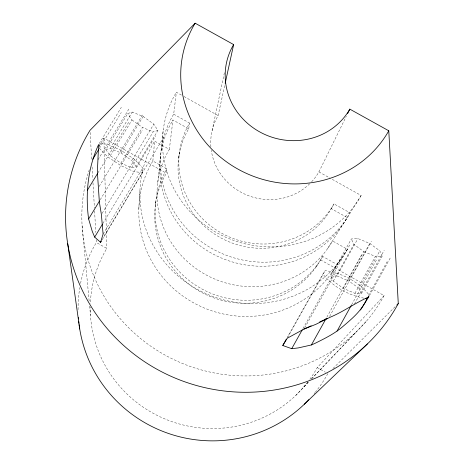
<?xml version="1.0" encoding="UTF-8"?>
<svg xmlns="http://www.w3.org/2000/svg" width="464" height="464" viewBox="0 0 464 464"><rect width="100%" height="100%" fill="white"/><g stroke="black" fill="none" stroke-linecap="round" stroke-linejoin="round"><path stroke-width="0.35" stroke-dasharray="2.32 1.74" d="M138.846 208.591L139.942 190.803M142.483 172.596L142.779 167.991L134.624 159.471L121.058 150.319L107.462 144.2L99.232 143.498L99.412 148.364L107.7 156.803L120.866 165.642L134.084 171.651L142.483 172.596L103.176 237.469M152.865 161.008L154.605 141.114L169.337 149.379A93.676 90.196 18.4 0 0 204.978 274.282A93.676 90.196 18.4 0 0 332.479 240.92L347.414 249.296L336.945 264.445A105.722 102.08 18.5 0 1 192.891 302.447A105.722 102.08 18.5 0 1 152.865 161.008L166.93 168.908A89.453 86.368 18.5 0 0 200.9 288.417A89.453 86.368 18.5 0 0 322.689 256.435L336.945 264.445M155.434 204.734L155.858 200.715M157.748 182.584L160.602 155.301M161.17 149.884L163.299 129.514M322.689 256.435L320.52 259.875A88.52 85.521 18.5 0 1 199.996 291.549A88.52 85.521 18.5 0 1 166.396 173.24L166.93 168.908M169.337 149.379L172.956 120.002L188.703 128.812A81.832 78.474 18.3 0 0 220.035 237.446A81.832 78.474 18.3 0 0 331.273 208.638L347.211 217.564A100.021 95.915 18.3 0 1 211.126 252.984A100.021 95.915 18.3 0 1 172.956 120.002M173.675 114.173L189.619 123.093A82.865 79.396 18.3 0 0 221.363 233.027A82.865 79.396 18.3 0 0 333.993 203.893L350.134 212.93A101.28 97.046 18.3 0 1 212.35 248.756A101.28 97.046 18.3 0 1 173.675 114.173L176.378 92.255L181.436 95.079M178.669 157.725L179.464 152.343M188.703 128.812L189.619 123.093M212.1 130.616L224.489 72.256M210.9 146.85A57.826 55.233 18.2 0 1 218.138 115.588L225.046 83.955M311.651 181.772A57.826 55.233 18.2 0 0 318.913 171.895L346.312 116.261M368.422 295.591L387.15 261.661M390.189 258.048L369.518 295.516C359.119 281.886 342.032 273.012 325.2 270.587L322.869 274.079L287.39 337.293M354.925 293.364L375.388 256.447L382.098 256.186L379.836 250.827L369.773 243.472L357.918 238.542L351.364 238.954L330.606 276.045L333.268 281.178L343.29 288.306L354.925 293.364L361.497 293.422L382.098 256.186M361.497 293.422L359.049 288.341L379.836 250.827M351.625 304.773L376.478 259.898M354.473 303.995L384.192 250.293M326.836 317.196L362.28 253.524M343.29 288.306L363.747 251.563L353.841 244.366L351.364 238.954M359.049 288.341L348.858 281.062L369.773 243.472M329.597 316.402L371.328 241.384M333.268 281.178L353.841 244.366M330.606 276.045L337.015 275.952L357.918 238.542M287.581 337.618L325.2 270.587M302.963 328.587L349.775 244.922M304.715 327.822L335.652 272.501M331.273 208.638L333.993 203.893M103.089 234.047L142.779 167.991M102.08 239.882L164.099 136.596M136.149 166.657L131.834 160.567L153.81 124.143L143.132 116.464L132.275 112.073L127.716 113.57L105.792 149.582L110.275 155.713L120.895 163.16L131.561 167.684L136.149 166.657L157.917 130.506L153.81 124.143M102.138 213.33L134.624 159.471M131.561 167.684L153.172 131.834L157.917 130.506M102.851 223.526L155.55 135.981M120.895 163.16L142.489 127.472L153.172 131.834M100.241 199.746L142.332 130.146M97.927 172.886L129.305 121.261M110.275 155.713L131.996 119.956L127.716 113.57M99.168 186.418L143.301 113.628M105.792 149.582L110.183 148.387L121.023 152.946L143.132 116.464M99.412 148.364L121.255 112.566M98.066 159.622L129.7 107.689M110.183 148.387L132.275 112.073M99.232 143.498L121.313 107.335M316.013 267.009L318.136 263.639M327.723 248.443L361.143 195.489L330.89 178.588M331.58 272.977L341.811 258.21M309.865 379.221A121.017 118.575 19.2 0 0 317.237 367.592L384.105 295.614L320.52 259.875M303.897 386.831L308.873 381.599M311.361 378.984L366.606 320.955M295.817 395.386L308.241 382.336M311.721 378.682L355.952 332.236M332.99 368.491L396.221 305.625M363.875 298.166C348.197 295.121 332.856 286.677 322.869 274.079M363.747 251.563L375.388 256.447M337.015 275.952L348.858 281.062M183.97 96.495L218.138 115.588M318.913 171.895L330.258 178.234M99.221 146.282A160.973 155.544 18.5 0 1 103.872 138.098L166.396 173.24M96.21 239.633L96.373 242.51L106.801 248.414A121.017 118.575 19.2 0 0 90.37 303.642M317.237 367.592L325.351 372.186M121.023 152.946L131.834 160.567M131.996 119.956L142.489 127.472M82.105 225.846L89.152 301.043M89.622 306.054L90.497 315.363M90.144 132.466L91.652 159.077M92.098 166.988L92.788 179.214M92.991 182.816L94.418 207.988M94.581 210.865L95.799 232.441M103.872 138.098L106.801 248.414M309.726 183.732A57.826 55.233 18.2 0 1 250.473 196.394A57.826 55.233 18.2 0 1 211.277 150.255M327.845 373.601A133.122 130.442 19.2 0 1 315.491 392.034M315.039 392.59A133.122 130.442 19.2 0 1 314.128 393.698M78.085 309.679A133.122 130.442 19.2 0 1 79.791 287.605M80.556 283.388A133.122 130.442 19.2 0 1 96.373 242.51M361.143 195.489A106.018 101.274 18.2 0 1 216.949 232.829A106.018 101.274 18.2 0 1 176.378 92.255M347.414 249.296A110.71 106.604 18.4 0 1 196.603 288.95A110.71 106.604 18.4 0 1 154.605 141.114M384.105 295.614A160.973 155.544 18.5 0 1 179.551 362.227A160.973 155.544 18.5 0 1 89.819 168.13M307.806 381.994A121.017 118.575 19.2 0 1 172.44 421.834A121.017 118.575 19.2 0 1 90.283 307.087"/><path stroke-width="0.7" d="M100.595 242.347L103.089 234.047L101.39 214.571L99.36 202.014L97.365 171.947L98.623 144.501C88.427 166.448 85.55 191.319 88.148 215.25L88.618 218.967L92.272 231.397L94.673 237.11L100.595 242.347L101.338 241.118M225.197 83.253L233.641 44.59L195.147 23.2L90.022 130.309A177.08 171.117 18.5 0 0 156.153 368.81A177.08 171.117 18.5 0 0 398.274 303.584L388.78 130.79L349.821 109.144A66.601 62.947 18.1 0 1 259.573 131.828A66.601 62.947 18.1 0 1 233.641 44.59M347.588 113.668L349.821 109.144M286.329 339.19L282.779 345.512L291.723 348.673L298.178 347.936L311.385 344.961L314.847 343.435C324.551 338.598 334.445 333.813 342.699 326.65C352.495 318.263 362.697 309.94 367.384 297.476M337.032 331.122L351.277 305.399M311.385 344.961L326.134 318.461M291.723 348.673L302.261 329.846M94.673 237.11L102.48 224.141M88.618 218.967L99.493 200.987M87.4 190.199L97.55 173.501M92.771 159.251L98.675 149.576M282.779 345.512L287.233 338.244L304.007 329.08L311.176 325.815M360.464 310.01L368.944 296.548L367.888 297.383C354.856 303.166 343.453 311.709 330.252 317.19L315.926 324.301L304.007 329.08M368.578 296.589L366.688 298.735L365.284 298.451M396.737 305.115L398.274 303.584M304.32 404.231L367.372 343.969M319.644 321.952L327.462 318.391M67.715 243.745L79.727 328.993M388.78 130.79A111.006 104.928 18.1 0 1 238.044 169.169A111.006 104.928 18.1 0 1 195.147 23.2M308.885 399.626A133.122 130.442 19.2 0 1 170.59 434.176A133.122 130.442 19.2 0 1 79.112 324.719M78.938 323.286A133.122 130.442 19.2 0 1 78.706 321.14M78.515 318.994A133.122 130.442 19.2 0 1 78.404 317.562"/></g></svg>
